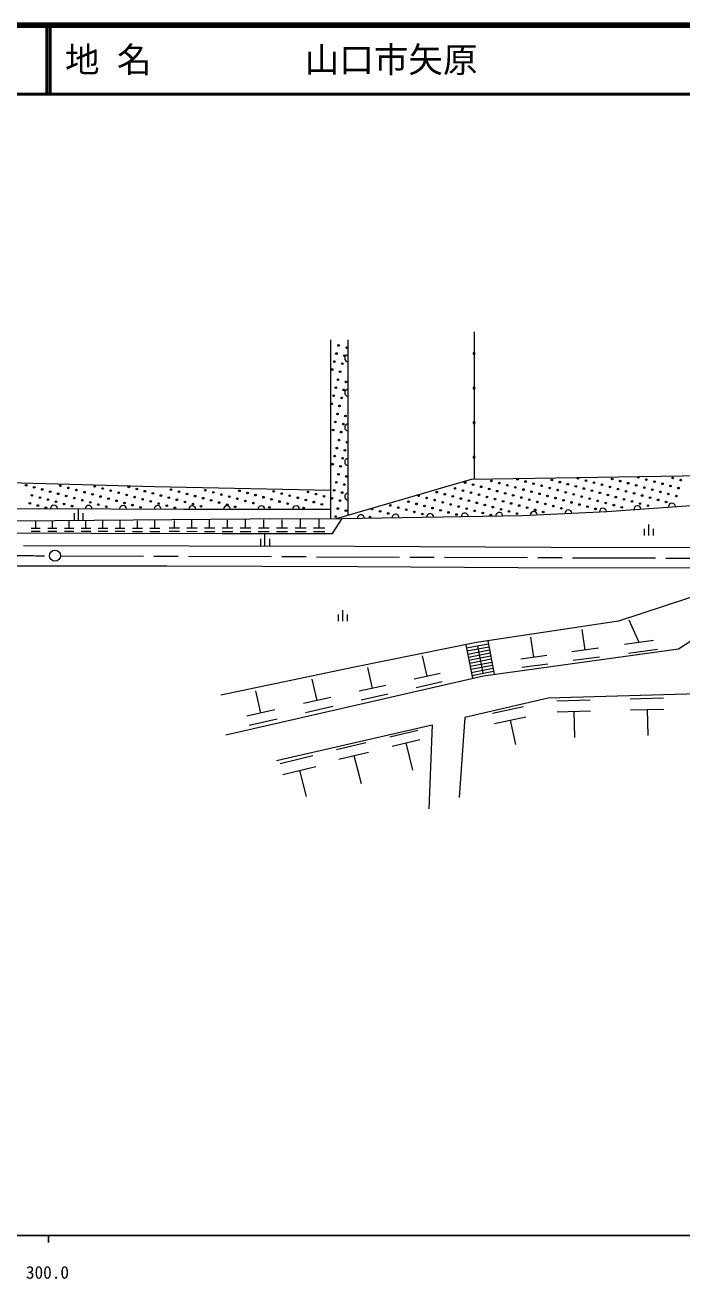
# Model space of a CAD drawing. Units: millimetres, scale not verified. Extents: x 40000 to 680000, y 20000 to 380000.
# Drawn here: x 364608 to 459564, y 198715 to 380000 of the extents above; entities that cross this region are included whole.
import ezdxf
from ezdxf.enums import TextEntityAlignment as Align

# ---------------------------------------------------------------- set-up
doc = ezdxf.new("R2010")
doc.units = ezdxf.units.MM
doc.header["$LTSCALE"] = 1000
doc.linetypes.add('CHAIN', pattern=[18.5, 12, -1.5, 3.5, -1.5])
for name, color, linetype, lineweight in [('M-BGD', 7, 'Continuous', 13), ('M-BMK', 2, 'CHAIN', 13), ('M-BMK-SRVR', 3, 'Continuous', 13), ('M-TTL', 2, 'Continuous', 140), ('M-TTL-BAND', 7, 'Continuous', 25), ('M-TTL-LINE', 7, 'Continuous', 50)]:
    doc.layers.add(name, color=color, linetype=linetype, lineweight=lineweight)
doc.layers.add('M-TTL-TXT', color=7, linetype='Continuous')
doc.styles.add('ＭＳ ゴシック', font='')
doc.styles.get('ＭＳ ゴシック').set_extended_font_data('MS Gothic')

# ---------------------------------------------------------------- blocks, each defined once
blk = doc.blocks.new('荒地')
at = {"color": 7, "linetype": 'Continuous', "lineweight": 13}
for p, q in [((-1, 0.25), (-1, -1.25)), ((0, -1.25), (0, 1.25)), ((1, 0.25), (1, -1.25))]:
    blk.add_line(p, q, dxfattribs=at)

msp = doc.modelspace()

# ---------------------------------------------------------------- linework, layer by layer
at = {"layer": 'M-BGD'}
for p, q in [((429514, 335671), (429514, 314360)), ((408767, 334510), (408767, 308649)), ((411317, 309147), (411317, 334510)), ((346160, 314330), (383330, 313277)), ((409615, 308650), (429155, 314354)), ((429155, 314354), (462618, 314872)), ((383330, 313277), (408767, 312750)), ((353336, 310032), (366476, 310096)), ((366476, 310096), (387557, 310000)), ((387557, 310000), (408767, 310000)), ((448722, 309683), (463807, 310767)), ((348700, 308275), (368952, 308371)), ((366154, 307214), (366156, 308230)), ((368550, 307216), (368552, 308247)), ((368952, 308371), (397113, 308626)), ((370967, 307219), (370969, 308264)), ((373406, 307221), (373408, 308281)), ((375866, 307223), (375868, 308299)), ((378347, 307225), (378349, 308316)), ((380851, 307228), (380853, 308334)), ((383377, 307230), (383379, 308352)), ((386187, 307247), (386189, 308380)), ((388728, 307249), (388730, 308397)), ((391290, 307251), (391292, 308415)), ((393874, 307254), (393876, 308433)), ((396480, 307256), (396482, 308451)), ((397113, 308626), (410469, 308652)), ((399109, 307258), (399111, 308469)), ((401760, 307261), (401762, 308487)), ((404434, 307263), (404436, 308505)), ((407131, 307266), (407133, 308524)), ((409029, 306503), (410469, 308652)), ((410469, 308652), (436508, 309077)), ((436508, 309077), (448722, 309683)), ((363040, 306599), (374266, 306535)), ((366811, 307213), (365498, 307215)), ((366810, 306778), (365498, 306780)), ((369215, 306773), (367884, 306776)), ((369216, 307215), (367885, 307217)), ((371642, 307217), (370292, 307220)), ((371642, 306769), (370292, 306772)), ((374090, 306765), (372720, 306767)), ((374091, 307220), (372721, 307222)), ((374266, 306535), (393178, 306503)), ((376559, 306761), (375170, 306763)), ((376560, 307222), (375171, 307224)), ((379051, 306757), (377642, 306759)), ((379052, 307224), (377643, 307227)), ((381564, 306752), (380136, 306755)), ((381565, 307226), (380137, 307229)), ((384100, 306748), (382652, 306751)), ((384101, 307229), (382653, 307231)), ((386918, 306760), (385455, 306762)), ((386919, 307245), (385456, 307248)), ((389468, 306755), (387985, 306758)), ((389469, 307248), (387986, 307250)), ((392041, 306751), (390538, 306754)), ((392041, 307250), (390539, 307252)), ((394635, 306747), (393112, 306749)), ((394635, 307252), (393113, 307255)), ((393178, 306503), (409029, 306503)), ((397251, 306743), (395708, 306745)), ((397252, 307255), (395709, 307257)), ((399890, 306738), (398327, 306741)), ((399890, 307257), (398328, 307260)), ((402551, 306734), (400968, 306737)), ((402552, 307260), (400969, 307262)), ((405235, 306730), (403631, 306732)), ((405236, 307262), (403632, 307265)), ((407942, 306725), (406318, 306728)), ((407943, 307265), (406319, 307267)), ((364375, 304735), (412219, 304678)), ((412219, 304678), (440620, 304510)), ((440620, 304510), (486210, 304415)), ((350225, 301874), (367903, 301810)), ((367903, 301810), (385081, 301835)), ((385081, 301835), (412731, 301707)), ((412731, 301707), (435853, 301582)), ((435853, 301582), (466230, 301534)), ((465497, 298770), (450418, 293835)), ((450418, 293835), (429869, 290725)), ((453376, 290715), (451926, 293966)), ((459059, 289835), (465936, 294284)), ((445570, 289640), (445165, 292600)), ((429869, 290725), (412211, 287145)), ((428342, 290416), (429277, 285567)), ((428432, 289950), (431574, 290556)), ((428517, 289508), (431659, 290114)), ((430003, 290253), (430770, 286276)), ((431494, 290971), (432424, 286147)), ((438142, 288599), (437744, 291508)), ((455471, 291000), (451282, 290429)), ((422736, 285849), (422074, 288780)), ((428602, 289066), (431744, 289672)), ((428687, 288624), (431830, 289230)), ((428773, 288183), (431915, 288789)), ((428858, 287741), (432000, 288347)), ((430864, 285931), (459059, 289835)), ((440022, 288857), (436263, 288342)), ((447483, 289902), (443658, 289377)), ((447656, 288633), (443832, 288109)), ((456045, 289714), (451856, 289142)), ((412211, 287145), (392885, 283095)), ((414844, 284104), (414163, 287118)), ((428943, 287299), (432085, 287905)), ((429028, 286857), (432170, 287463)), ((429114, 286415), (432256, 287021)), ((429199, 285973), (432341, 286579)), ((440192, 287610), (436434, 287095)), ((393643, 277386), (430864, 285931)), ((406834, 282333), (406134, 285432)), ((424600, 286270), (420871, 285428)), ((424880, 285027), (421152, 284185)), ((398703, 280535), (397984, 283720)), ((416761, 284537), (412927, 283671)), ((417050, 283259), (413215, 282393)), ((440223, 282716), (498730, 284438)), ((400729, 280992), (396677, 280078)), ((408805, 282778), (404863, 281888)), ((409102, 281464), (405159, 280574)), ((428203, 279940), (440223, 282716)), ((432157, 280502), (436656, 281499)), ((441498, 282301), (446311, 282436)), ((452062, 282597), (456915, 282733)), ((452107, 280979), (456960, 281115)), ((454533, 281047), (454639, 277261)), ((401034, 279642), (396982, 278727)), ((428203, 279940), (427370, 268319)), ((432489, 279002), (436988, 280000)), ((434739, 279501), (435520, 275974)), ((441543, 280697), (446356, 280832)), ((443949, 280764), (444055, 277010)), ((400971, 273651), (423436, 278839)), ((417329, 277107), (421372, 278068)), ((423436, 278839), (422971, 266664)), ((409605, 275279), (413866, 276295)), ((417652, 275760), (421696, 276721)), ((419674, 276241), (420630, 272259)), ((401470, 273234), (406230, 274376)), ((409980, 273868), (414241, 274884)), ((412110, 274376), (413176, 270368)), ((401876, 271654), (406636, 272796)), ((404256, 272225), (405225, 268456))]:
    msp.add_line(p, q, dxfattribs=at)
for centre in [(409929, 333673), (409619, 332514), (410778, 332203), (411088, 333362), (408997, 330195), (409308, 331355), (410157, 329885), (410467, 331044), (409846, 328726), (411005, 328415), (409225, 326407), (409535, 327567), (410695, 327256), (408914, 325248), (410073, 324938), (410384, 326097), (409452, 322620), (409763, 323779), (410922, 323468), (409142, 321460), (410301, 321150), (410611, 322309), (409990, 319991), (411149, 319680), (409369, 317673), (409680, 318832), (410528, 317362), (410839, 318521), (409058, 316513), (410217, 316203), (409596, 313885), (409907, 315044), (410755, 313574), (411066, 314733), (428225, 313862), (429384, 313552), (432013, 314090), (433172, 313779), (435801, 314317), (436960, 314006), (438119, 313696), (440748, 314234), (441907, 313923), (443066, 313613), (444536, 314461), (445695, 314151), (446854, 313840), (448013, 313529), (449483, 314378), (450642, 314067), (451801, 313757), (453271, 314605), (454430, 314295), (455589, 313984), (456748, 313674), (458218, 314522), (459377, 314212), (364763, 313475), (365611, 312005), (365922, 313164), (366770, 311694), (367081, 312853), (368240, 312543), (369399, 312232), (369710, 313391), (370558, 311922), (370869, 313081), (372028, 312770), (373187, 312460), (374346, 312149), (374657, 313308), (375505, 311838), (375816, 312997), (376975, 312687), (378134, 312376), (379293, 312066), (379604, 313225), (380452, 311755), (380763, 312914), (381922, 312604), (383081, 312293), (384240, 311983), (385710, 312831), (386869, 312520), (388028, 312210), (389187, 311899), (390657, 312748), (391816, 312437), (392975, 312127), (394134, 311816), (395604, 312665), (396763, 312354), (397922, 312043), (399081, 311733), (400551, 312581), (401710, 312271), (402869, 311960), (405498, 312498), (406657, 312188), (407816, 311877), (409286, 312726), (410445, 312415), (421498, 311938), (424127, 312476), (425286, 312165), (426445, 311855), (426756, 313014), (427915, 312703), (429074, 312393), (430233, 312082), (430544, 313241), (431392, 311771), (431703, 312931), (432862, 312620), (434021, 312309), (434331, 313469), (435180, 311999), (435491, 313158), (436650, 312847), (437809, 312537), (438968, 312226), (439278, 313385), (440127, 311916), (440438, 313075), (441597, 312764), (442756, 312454), (443915, 312143), (444226, 313302), (445074, 311832), (445385, 312992), (446544, 312681), (447703, 312370), (448862, 312060), (449173, 313219), (450021, 311749), (450332, 312908), (451491, 312598), (452650, 312287), (452960, 313446), (453809, 311977), (454120, 313136), (455279, 312825), (456438, 312514), (457597, 312204), (457907, 313363), (458756, 311893), (459067, 313052), (365300, 310846), (366460, 310535), (367619, 310225), (367929, 311384), (369088, 311073), (370247, 310762), (371407, 310452), (371717, 311611), (372876, 311300), (374035, 310990), (375195, 310679), (376354, 310369), (376664, 311528), (377823, 311217), (378982, 310907), (380142, 310596), (381301, 310285), (381611, 311445), (382770, 311134), (383929, 310823), (385089, 310513), (385399, 311672), (386248, 310202), (386558, 311361), (387717, 311051), (388876, 310740), (390036, 310430), (390346, 311589), (391505, 311278), (392664, 310968), (393824, 310657), (394983, 310346), (395293, 311505), (396452, 311195), (397611, 310884), (399930, 310263), (400240, 311422), (401399, 311112), (402558, 310801), (404028, 311650), (404877, 310180), (405187, 311339), (406346, 311028), (407505, 310718), (408975, 311566), (409824, 310097), (410134, 311256), (414771, 310014), (417400, 310551), (418559, 310241), (419718, 309930), (420028, 311089), (421187, 310779), (422347, 310468), (422657, 311627), (423506, 310158), (423816, 311317), (424975, 311006), (426134, 310696), (427294, 310385), (427604, 311544), (428453, 310074), (428763, 311234), (429922, 310923), (431081, 310612), (432241, 310302), (432551, 311461), (433400, 309991), (433710, 311150), (434869, 310840), (436029, 310529), (436339, 311688), (437188, 310219), (437498, 311378), (438347, 309908), (438657, 311067), (439816, 310757), (440976, 310446), (441286, 311605), (442135, 310135), (442445, 311294), (443604, 310984), (444763, 310673), (445923, 310363), (446233, 311522), (447082, 310052), (447392, 311211), (448551, 310901), (449710, 310590), (450870, 310279), (451180, 311439), (452339, 311128), (453498, 310817), (454658, 310507), (454968, 311666), (456127, 311355), (457286, 311045), (409513, 308938), (410983, 309786), (414460, 308854), (415930, 309703), (417089, 309392), (420877, 309620), (422036, 309309), (424665, 309847), (425824, 309536), (426983, 309226), (429612, 309764), (430771, 309453), (431930, 309143), (434559, 309681), (435718, 309370), (439506, 309597)]:
    msp.add_circle(centre, 120, dxfattribs=at)
for centre, radius, start, end in [((411317, 331829), 500, 90, 270), ((429514, 332515), 150, 0, 180), ((429514, 332515), 150, 180, 0), ((411317, 326829), 500, 90, 270), ((429514, 327515), 150, 0, 180), ((429514, 327515), 150, 180, 0), ((411317, 321829), 500, 90, 270), ((429514, 322515), 150, 0, 180), ((429514, 322515), 150, 180, 0), ((411317, 316829), 500, 90, 270), ((429514, 317515), 150, 0, 180), ((429514, 317515), 150, 180, 0), ((411317, 311829), 500, 90, 270), ((368781, 310085), 500, 359.73996, 179.73996), ((373780, 310063), 500, 359.73996, 179.73996), ((378780, 310040), 500, 359.73996, 179.73996), ((383780, 310017), 500, 359.73996, 179.73996), ((388780, 310000), 500, 0, 180), ((393780, 310000), 500, 0, 180), ((398780, 310000), 500, 0, 180), ((403780, 310000), 500, 0, 180), ((448146, 309655), 500, 2.84002, 182.84002), ((453134, 310000), 500, 4.11144, 184.11144), ((458122, 310359), 500, 4.11144, 184.11144), ((413164, 308696), 500, 0.93529, 180.93529), ((418163, 308778), 500, 0.93529, 180.93529), ((423163, 308859), 500, 0.93529, 180.93529), ((428162, 308941), 500, 0.93529, 180.93529), ((433161, 309023), 500, 0.93529, 180.93529), ((438159, 309159), 500, 2.84002, 182.84002), ((443153, 309407), 500, 2.84002, 182.84002)]:
    msp.add_arc(centre, radius, start, end, dxfattribs=at)
at = {"layer": 'M-BMK'}
msp.add_line((369729, 303278), (467684, 302904), dxfattribs=at)
msp.add_arc((371641, 2601525), 2298246, 268.67255, 269.91246, dxfattribs=at)
at = {"layer": 'M-BMK-SRVR'}
msp.add_circle((368929, 303281), 800, dxfattribs=at)
at = {"layer": 'M-TTL'}
msp.add_line((680000, 380000), (40000, 380000), dxfattribs=at)
at = {"layer": 'M-TTL-BAND'}
for p, q in [((40000, 205000), (579000, 205000)), ((368000, 205000), (368000, 204000))]:
    msp.add_line(p, q, dxfattribs=at)
at = {"layer": 'M-TTL-LINE'}
for p, q in [((367750, 380000), (367750, 370000)), ((368250, 380000), (368250, 370000)), ((40000, 370000), (680000, 370000))]:
    msp.add_line(p, q, dxfattribs=at)

# ---------------------------------------------------------------- block references
at = {"layer": 'M-BGD', "xscale": 640, "yscale": 640}
for p in [(372326, 309290), (454758, 306984), (399280, 305553), (410532, 294623)]:
    msp.add_blockref('荒地', p, dxfattribs=at)

# ---------------------------------------------------------------- texts
at = {"layer": 'M-TTL-BAND', "style": 'ＭＳ ゴシック'}
msp.add_text('300.0', height=1833, dxfattribs=at).set_placement((367844, 198195), align=Align.BOTTOM_CENTER)
at = {"layer": 'M-TTL-TXT', "style": 'ＭＳ ゴシック'}
for s, p in [('地 名', (370380, 375000)), ('山口市矢原', (405024, 375000))]:
    msp.add_text(s, height=3666, dxfattribs=at).set_placement(p, align=Align.MIDDLE_LEFT)

doc.saveas('drawing.dxf')
